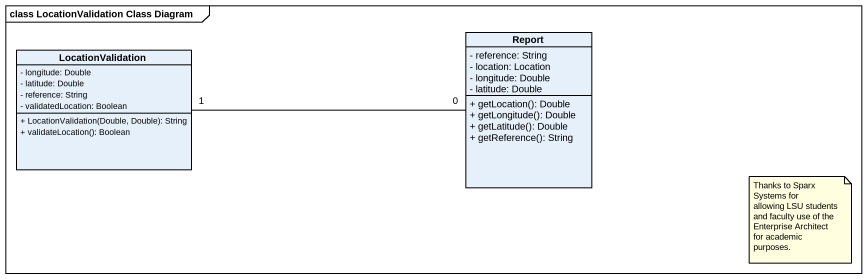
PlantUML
@startuml
mainframe class LocationValidation Class Diagram
hide circle
hide empty members
skinparam classAttributeIconSize 0
class LocationValidation {
  - longitude: Double
  - latitude: Double
  - reference: String
  - validatedLocation: Boolean
  + LocationValidation(Double, Double): String
  + validateLocation(): Boolean
}
class Report {
  - reference: String
  - location: Location
  - longitude: Double
  - latitude: Double
  + getLocation(): Double
  + getLongitude(): Double
  + getLatitude(): Double
  + getReference(): String
}
LocationValidation "1" -right- "0" Report
note as N1
  Thanks to Sparx Systems for
  allowing LSU students and faculty use of the Enterprise Architect for academic purposes.
end note
@enduml
